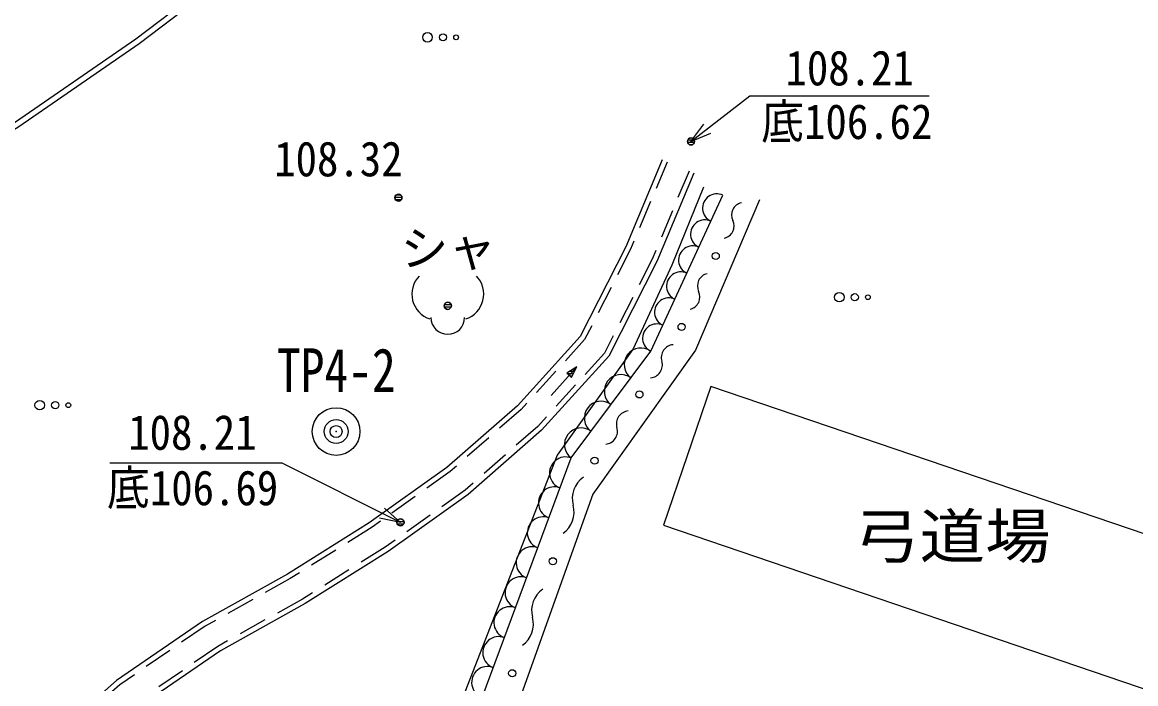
# Model space of a CAD drawing. Units: millimetres, scale not verified. Extents: x -200000 to 200000, y -137500 to 137500.
# Drawn here: x -28613 to -5256, y 62894 to 76768 of the extents above; entities that cross this region are included whole.
import ezdxf
from ezdxf.enums import TextEntityAlignment as Align

# ---------------------------------------------------------------- set-up
doc = ezdxf.new("R2010")
doc.units = ezdxf.units.MM
doc.header["$LTSCALE"] = 500
doc.header["$PDMODE"] = 32
doc.header["$PDSIZE"] = 250
doc.linetypes.add('DASHED1', pattern=[1.8, 1.2, -0.6])
doc.layers.add('0-4_S-BGD', color=5, linetype='Continuous')
doc.layers.add('0-7_S-BMK-SRVR', color=3, linetype='Continuous')
doc.styles.add('ＭＳ ゴシック', font='')
doc.styles.get('ＭＳ ゴシック').set_extended_font_data('MS Gothic')

msp = doc.modelspace()

# ---------------------------------------------------------------- linework, layer by layer
at = {"layer": '0-4_S-BGD'}
for p, q in [((-14586, 74269), (-14313.4, 74627)), ((-14654.3, 74300), (-14517.7, 74300)), ((-14654.3, 74300), (-14517.7, 74300)), ((-14586, 74269), (-14170.9, 74442.8)), ((-14658.6, 74250), (-14513.4, 74250)), ((-14658.6, 74250), (-14513.4, 74250)), ((-14615.4, 74200), (-14556.6, 74200)), ((-14615.4, 74200), (-14556.6, 74200)), ((-20766.6, 73150), (-20679.4, 73150)), ((-20766.6, 73150), (-20679.4, 73150)), ((-20797.2, 73100), (-20648.8, 73100)), ((-20797.2, 73100), (-20648.8, 73100)), ((-20787.1, 73050), (-20658.9, 73050)), ((-20787.1, 73050), (-20658.9, 73050)), ((-19759, 70800), (-19615, 70800)), ((-19759, 70800), (-19615, 70800)), ((-19756.2, 70850), (-19617.8, 70850)), ((-19756.2, 70850), (-19617.8, 70850)), ((-19711.2, 70750), (-19662.8, 70750)), ((-19711.2, 70750), (-19662.8, 70750)), ((-17180.7, 69400), (-17050.4, 69400)), ((-17120.1, 69450), (-17024.9, 69450)), ((-17042.9, 69500), (-16999.4, 69500)), ((-17125.3, 69350), (-17076, 69350)), ((-20680, 66279), (-21016.7, 66577.5)), ((-20680, 66279), (-21120.9, 66369.2)), ((-20704.2, 66350), (-20655.8, 66350)), ((-20704.2, 66350), (-20655.8, 66350)), ((-20752, 66300), (-20608, 66300)), ((-20752, 66300), (-20608, 66300)), ((-20749.2, 66250), (-20610.8, 66250)), ((-20749.2, 66250), (-20610.8, 66250))]:
    msp.add_line(p, q, dxfattribs=at)
for points in [[(-21435, 80231.1), (-23752.8, 78293.9), (-26232.3, 76413.3), (-28753.9, 74675.3), (-31385.7, 73030.6), (-34076.3, 71555.5), (-36847.4, 70196.9), (-39664.9, 68971.3), (-42554.6, 67893.3), (-45495.6, 66935.3), (-48473.9, 66169.2), (-51525.8, 65602.4), (-54540.3, 65154.2), (-57607.1, 64871.8), (-60084.7, 64764.9), (-61295.2, 64722.1), (-61921.5, 64458.9), (-62291.4, 63869.3), (-62656.3, 60434.7)], [(-21358, 80139), (-23678, 78200), (-26162, 76316), (-28688, 74575), (-31325, 72927), (-34021, 71449), (-36797, 70088), (-39620, 68860), (-42515, 67780), (-45462, 66820), (-48448, 66052), (-51506, 65484), (-54526, 65035), (-57599, 64752), (-60080, 64645), (-61269, 64603), (-61840, 64363), (-62175, 63829), (-62537, 60422)], [(-14586, 74269), (-13349.1, 75225.6), (-9590.5, 75225.6)], [(-15188, 73879), (-15955, 72055), (-16908, 70175), (-18227, 68726), (-19704, 67431), (-21337, 66268), (-23047, 65195), (-24835, 64196), (-26634, 62961), (-28128, 61637), (-29478, 60142), (-30779, 58609), (-32054, 57008), (-33332, 55517), (-34720, 54039), (-36261, 52751), (-37943, 51692), (-39749, 50848), (-41593, 50057), (-47135, 47703), (-49000, 46937), (-50883, 46211), (-52741, 45505), (-54654, 44888)], [(-14524.3, 73599.9), (-15301.2, 71752.3), (-16309.9, 69762.5), (-17721.8, 68211.3), (-19256.7, 66865.6), (-20936.5, 65669.3), (-22679.8, 64575.4), (-24454.9, 63583.6), (-26189.8, 62392.6), (-27620.5, 61124.7), (-28936.2, 59667.7), (-30222.8, 58151.7), (-31498.9, 56549.3), (-32796, 55036), (-34224.9, 53514.4), (-35836.4, 52167.5), (-37597.4, 51058.8), (-39454.6, 50190.8), (-41310.3, 49394.8), (-46857.5, 47038.6), (-48733.7, 46268), (-50625.6, 45538.6), (-52502.5, 44825.4), (-54456.7, 44195.1)], [(-14324, 73306), (-14990, 71671), (-15796, 69921), (-17391, 67690), (-19380, 62590), (-19401, 61576)], [(-19046.5, 61396.3), (-18968.5, 62605.5), (-17100, 67629.8), (-15427.1, 69866.6), (-13917.2, 73142.1)], [(-13146.7, 73044.2), (-14489, 69887), (-16647, 66872), (-18491, 61703), (-13918, 59651), (-2211, 60527), (-441, 66252)], [(-17520, 68941.3), (-16977.8, 69542.2), (-17187.6, 69406.2), (-17091.5, 69319.5), (-16977.8, 69542.2)], [(-20680, 66279), (-23158.1, 67517.6), (-26779.3, 67517.6)]]:
    msp.add_lwpolyline(points, dxfattribs=at)
at = {"layer": '0-4_S-BGD', "linetype": 'DASHED1'}
for points in [[(-15086.6, 73836.4), (-15855.1, 72008.8), (-16816.6, 70112), (-18149.8, 68647.4), (-19635.7, 67344.6), (-21275.8, 66176.5), (-22990.9, 65100.3), (-24776.9, 64102.4), (-26566.1, 62874.2), (-28050.5, 61558.7), (-29395.2, 60069.5), (-30694, 58539.1), (-31969.2, 56937.9), (-33250.1, 55443.5), (-34644.4, 53958.9), (-36196.1, 52661.9), (-37890.2, 51595.3), (-39704, 50747.6), (-41549.8, 49955.8), (-47092.6, 47601.5), (-48959.3, 46834.8), (-50843.7, 46108.3), (-52704.6, 45401.2), (-54620.2, 44783.3)], [(-14625.7, 73642.5), (-15401.1, 71798.5), (-16401.3, 69825.5), (-17799, 68290), (-19325, 66952), (-20997.7, 65760.8), (-22735.9, 64670.1), (-24512.9, 63677.2), (-26257.7, 62479.5), (-27698, 61203), (-29019, 59740.1), (-30307.8, 58221.5), (-31583.7, 56619.4), (-32877.9, 55109.5), (-34300.5, 53594.6), (-35901.3, 52256.6), (-37650.2, 51155.5), (-39499.6, 50291.2), (-41353.5, 49496), (-46899.9, 47140.1), (-48774.4, 46370.2), (-50664.9, 45641.3), (-52538.9, 44929.2), (-54466.8, 44307.4)]]:
    msp.add_lwpolyline(points, dxfattribs=at)
at = {"layer": '0-4_S-BGD'}
msp.add_lwpolyline([(-2917, 65302), (-14168, 69131), (-15159.8, 66216.8), (-3908.8, 62387.8)], close=True, dxfattribs=at)
for centre, radius in [((-20112.3, 76452), 100), ((-19787.3, 76452), 75), ((-19512.3, 76452), 50), ((-14586, 74269), 75), ((-20723, 73089), 75), ((-14066.6, 71866.1), 75), ((-11474.3, 71000.8), 100), ((-11149.3, 71000.8), 75), ((-10874.3, 71000.8), 50), ((-19687, 70821), 75), ((-14782.8, 70377.5), 75), ((-15667.5, 68962.7), 75), ((-28247.1, 68736.5), 100), ((-27922.1, 68736.5), 75), ((-27647.1, 68736.5), 50), ((-16608.4, 67572.4), 75), ((-20680, 66279), 75), ((-17483.1, 65462.8), 75), ((-18335.8, 63113.3), 75)]:
    msp.add_circle(centre, radius, dxfattribs=at)
for centre, radius, start, end in [((-14586, 74269), 75, 90, 270), ((-14586, 74269), 75, 270, 90), ((-20723, 73089), 75, 90, 270), ((-20723, 73089), 75, 270, 90), ((-14043, 72869.2), 300.6, 65.25119, 245.25119), ((-13471.9, 72725.7), 263.2, 102.62493, 205.98767), ((-14294.6, 72323.2), 300.6, 65.25119, 245.25119), ((-13945.1, 72495), 263.2, 282.62493, 25.98767), ((-14546.3, 71777.3), 300.6, 65.25119, 245.25119), ((-14798, 71231.4), 300.6, 65.25119, 245.25119), ((-14188.1, 71237.1), 263.2, 102.62493, 205.98767), ((-19895.9, 71065.5), 545.5, 135.79576, 252.2769), ((-19478.1, 71065.5), 545.5, 287.7231, 44.20424), ((-14661.2, 71006.5), 263.2, 282.62493, 25.98767), ((-19687, 70821), 75, 90, 270), ((-19687, 70821), 75, 270, 90), ((-15049.6, 70685.5), 300.6, 65.25119, 245.25119), ((-19687, 70576.5), 352.9, 180.00008, 359.99992), ((-15301.3, 70139.6), 300.6, 65.25119, 245.25119), ((-15636.2, 69587), 349.1, 53.20735, 233.20735), ((-14938.5, 69736.2), 270.2, 94.95019, 196.87207), ((-15455.6, 69579.4), 270.2, 274.95019, 16.87207), ((-16054.4, 69027.8), 349.1, 53.20735, 233.20735), ((-16472.7, 68468.6), 349.1, 53.20735, 233.20735), ((-15879.4, 68346), 270.2, 94.95019, 196.87207), ((-16890.9, 67909.4), 349.1, 53.20735, 233.20735), ((-16396.5, 68189.1), 270.2, 274.95019, 16.87207), ((-17216.8, 67315.8), 335, 69.60011, 249.60011), ((-16538.4, 66781.7), 538, 124.55578, 195.55011), ((-17450.3, 66687.8), 335, 69.60011, 249.60011), ((-17575.1, 66493.3), 538, 304.55578, 15.55011), ((-20680, 66279), 75, 90, 270), ((-20680, 66279), 75, 270, 90), ((-17683.9, 66059.7), 335, 69.60011, 249.60011), ((-17917.5, 65431.7), 335, 69.60011, 249.60011), ((-18151, 64803.7), 335, 69.60011, 249.60011), ((-17391.1, 64432.3), 538, 124.55578, 195.55011), ((-18384.6, 64175.6), 335, 69.60011, 249.60011), ((-18427.8, 64143.8), 538, 304.55578, 15.55011), ((-18618.2, 63547.6), 335, 69.60011, 249.60011), ((-18851.7, 62919.6), 335, 69.60011, 249.60011)]:
    msp.add_arc(centre, radius, start, end, dxfattribs=at)
at = {"layer": '0-7_S-BMK-SRVR'}
for radius in [500, 250]:
    msp.add_circle((-22029, 68184), radius, dxfattribs=at)
msp.add_point((-22029, 68184), dxfattribs=at)

# ---------------------------------------------------------------- texts
at = {"layer": '0-4_S-BGD', "style": 'ＭＳ ゴシック'}
for s, height, width, p in [('108.21', 733.1, 0.9, (-12603.8, 75223.7)), ('底106.62', 733.1, 0.9, (-13113.7, 74099.3)), ('108.32', 733.1, 0.9, (-23328, 73316.3)), ('108.21', 733.1, 0.9, (-26390.6, 67580.1)), ('底106.69', 733.1, 0.9, (-26836.4, 66417.3)), ('弓道場', 916.4, 1.1, (-11165.4, 65256.1))]:
    msp.add_text(s, height=height, dxfattribs=dict(at, width=width)).set_placement(p, align=Align.BOTTOM_LEFT)
msp.add_text('シャ', height=733.1, dxfattribs=at).set_placement((-20677.2, 71439.2), align=Align.BOTTOM_LEFT)
at = {"layer": '0-7_S-BMK-SRVR', "style": 'ＭＳ ゴシック', "width": 0.8}
msp.add_text('TP4-2', height=916.4, dxfattribs=at).set_placement((-23272.6, 68738.6), align=Align.BOTTOM_LEFT)

doc.saveas('drawing.dxf')
